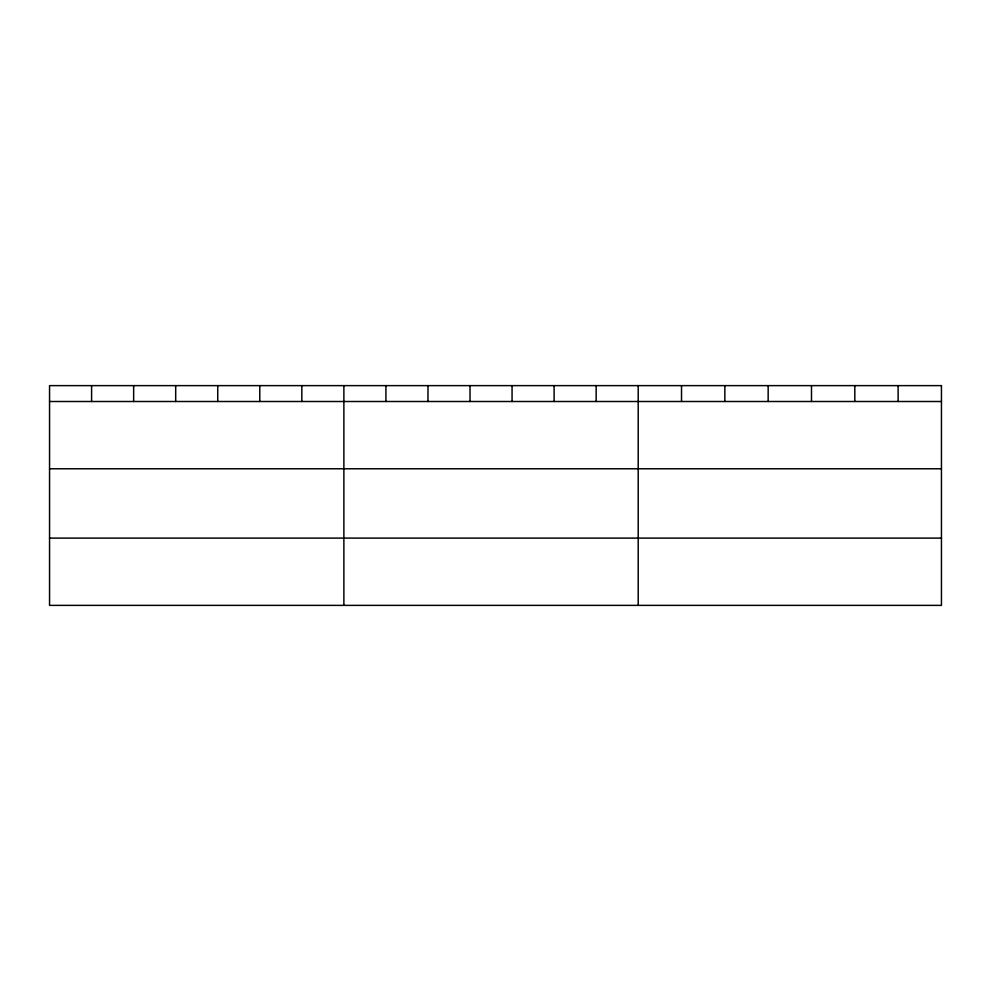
<?xml version="1.0" encoding="UTF-8"?>
<svg xmlns="http://www.w3.org/2000/svg" width="991" height="991" viewBox="0 0 991 991"><rect width="100%" height="100%" fill="white"/><g stroke="black" fill="none" stroke-linecap="round" stroke-linejoin="round"><path stroke-width="1.49" d="M49.55 401.504L941.45 401.504M49.55 468.78L941.45 468.78M49.55 538.101L941.45 538.101M898.131 385.623L898.131 401.504M854.812 385.623L854.812 401.504M811.493 385.623L811.493 401.504M768.161 385.623L768.161 401.504M724.842 385.623L724.842 401.504M681.523 385.623L681.523 401.504M638.204 385.623L638.204 605.377M596.161 385.623L596.161 401.504M554.105 385.623L554.105 401.504M512.062 385.623L512.062 401.504M470.019 385.623L470.019 401.504M427.976 385.623L427.976 401.504M385.92 385.623L385.92 401.504M343.877 385.623L343.877 605.377M301.834 385.623L301.834 401.504M259.778 385.623L259.778 401.504M217.735 385.623L217.735 401.504M175.692 385.623L175.692 401.504M133.649 385.623L133.649 401.504M91.593 385.623L91.593 401.504M941.45 385.623L49.55 385.623L49.55 605.377L941.45 605.377L941.45 385.623"/></g></svg>
